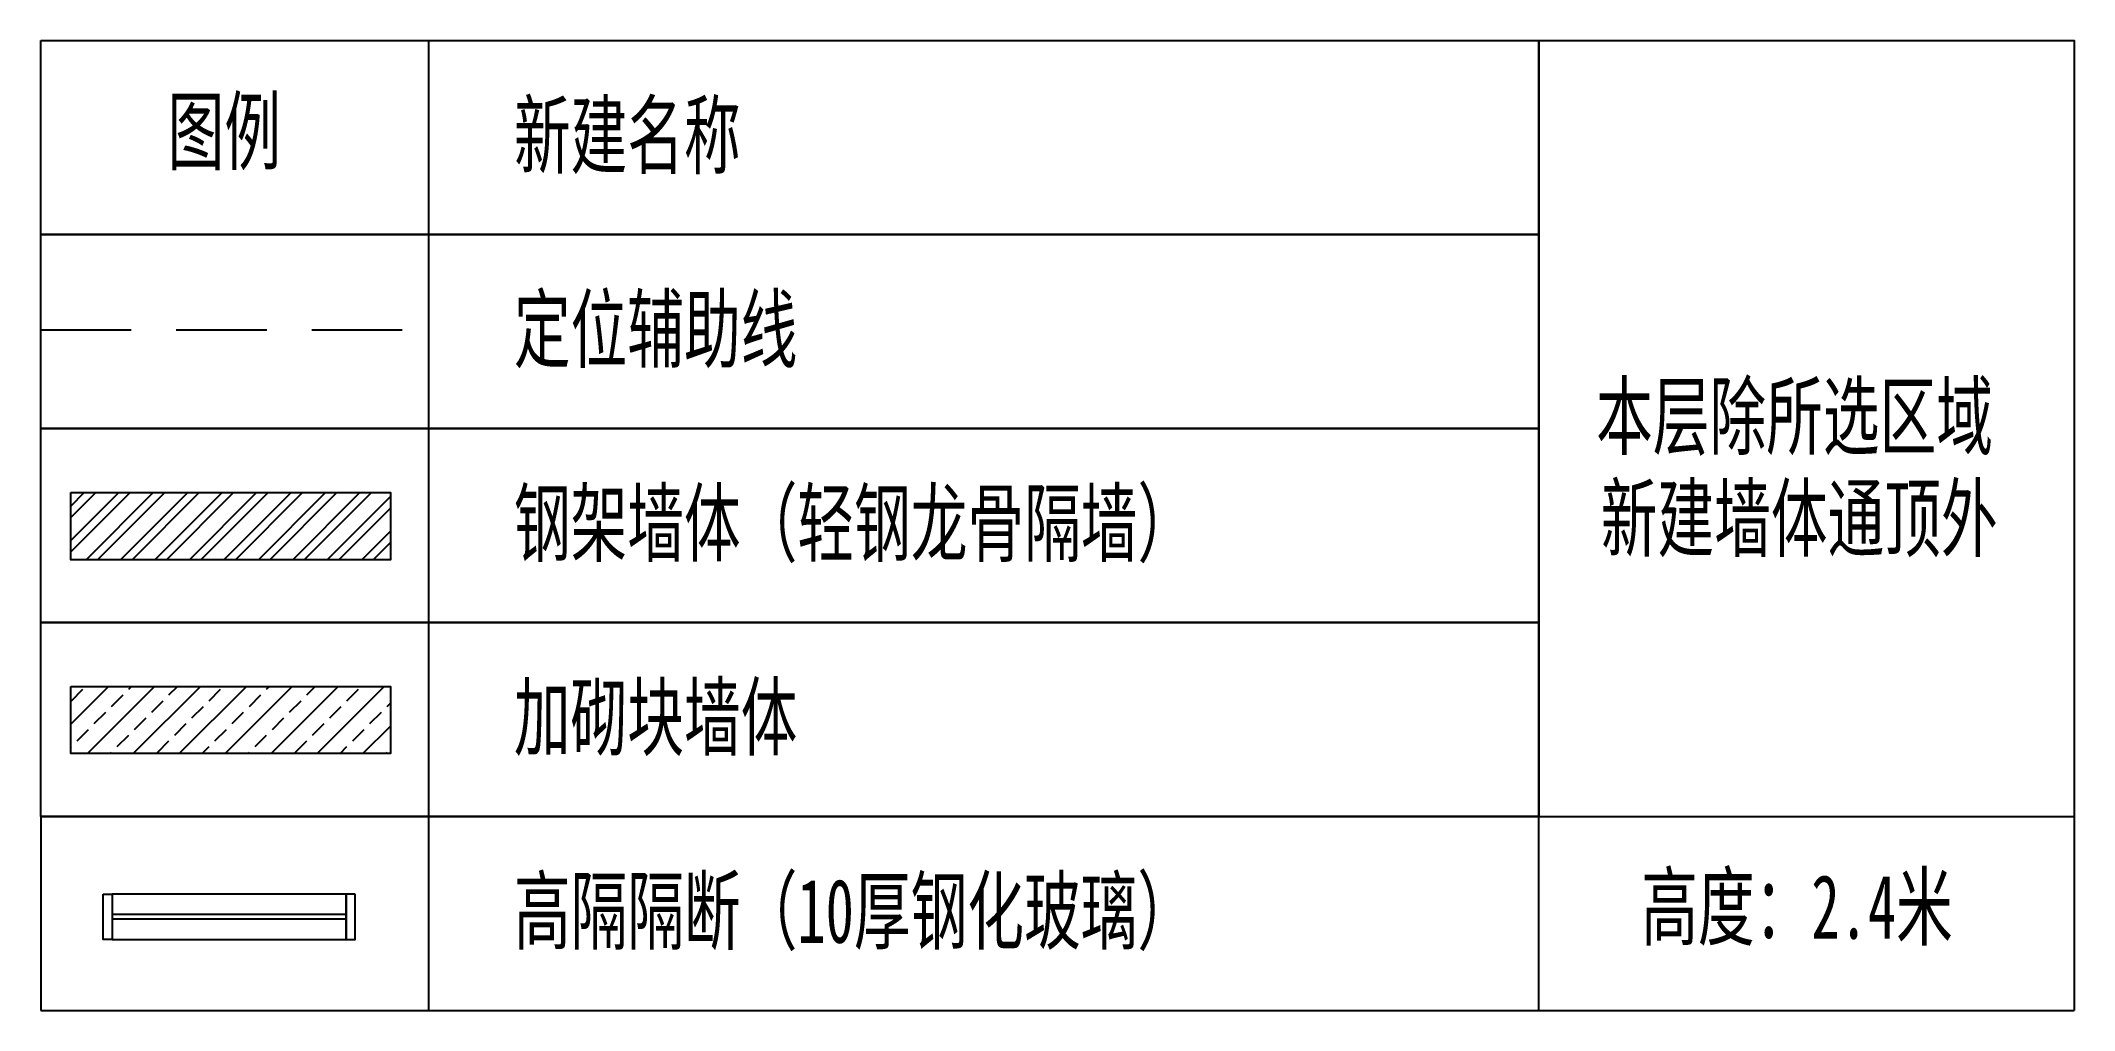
# Model space of a CAD drawing. Header units: millimetres. Extents: x 0 to 56.2, y 0 to 26.8.
import ezdxf

# ---------------------------------------------------------------- set-up
doc = ezdxf.new("R2010")
doc.units = ezdxf.units.MM
doc.header["$LTSCALE"] = 10
doc.linetypes.add('( Dashed )', pattern=[0.75, 0.5, -0.25])
for name, color, linetype in [('0-新建墙体', 6, 'Continuous'), ('A-新隔墙', 4, 'Continuous'), ('C—图框—标题块', 11, 'Continuous'), ('FF-FURN', 51, 'Continuous'), ('IEM-NOTES-CHINESE', 33, 'Continuous'), ('P-门套', 3, 'Continuous'), ('WALL', 6, 'Continuous')]:
    doc.layers.add(name, color=color, linetype=linetype)
doc.styles.add('宋体', font='SimSun.ttf', dxfattribs={"height": 2.5})

# ---------------------------------------------------------------- blocks, each defined once
blk = doc.blocks.new('*U2')
at = {"layer": 'A-新隔墙'}
for p, q in [((-20, 5), (-537.7, 5)), ((-20, -5), (-537.7, -5))]:
    blk.add_line(p, q, dxfattribs=at)
at = {"layer": 'A-新隔墙', "color": 251}
blk.add_lwpolyline([(-20, 50), (-537.7, 50), (-537.7, -50), (-20, -50)], close=True, dxfattribs=at)
at = {"layer": 'P-门套'}
for points in [[(-557.7, 50), (-537.7, 50), (-537.7, -50), (-557.7, -50)], [(0, 50), (-20, 50), (-20, -50), (0, -50)]]:
    blk.add_lwpolyline(points, close=True, dxfattribs=at)

msp = doc.modelspace()

# ---------------------------------------------------------------- hatches: boundary and pattern name
at = {"layer": 'WALL', "linetype": 'ByBlock', "ltscale": 0.005}
h = msp.add_hatch(dxfattribs=at)
h.set_pattern_fill('ANSI32', color=251, scale=0.070732)
h.set_pattern_definition([(45, (-6708.3344, 5499.45506), (-0.476391636, 0.476391636), []), (45, (-6708.0168, 5499.45506), (-0.476391636, 0.476391636), [])])
h.paths.add_polyline_path([(0.833, 14.323), (9.67, 14.323), (9.67, 12.466), (0.833, 12.466)])
h = msp.add_hatch(dxfattribs=at)
h.set_pattern_fill('ANSI33', color=251, scale=0.141463)
h.set_pattern_definition([(45, (-6708.3344, 5499.4551), (-0.63518885, 0.63518885), []), (45, (-6707.6992, 5499.4551), (-0.63518885, 0.63518885), [0.44914634, -0.22457317])])
h.paths.add_polyline_path([(0.833, 8.959), (9.67, 8.959), (9.67, 7.102), (0.833, 7.102)])

# ---------------------------------------------------------------- linework, layer by layer
at = {"layer": '0-新建墙体', "color": 152, "true_color": 0x2776bb}
for points in [[(0.833, 14.323), (9.67, 14.323), (9.67, 12.466), (0.833, 12.466)], [(0.833, 8.959), (9.67, 8.959), (9.67, 7.102), (0.833, 7.102)]]:
    msp.add_lwpolyline(points, close=True, dxfattribs=at)
at = {"layer": 'C—图框—标题块', "color": 4}
for p, q in [((10.728, 26.824), (10.728, 21.459)), ((10.728, 26.824), (10.728, 0)), ((10.728, 21.459), (10.728, 16.094)), ((10.728, 16.094), (10.728, 10.73))]:
    msp.add_line(p, q, dxfattribs=at)
for points in [[(0, 26.824), (41.425, 26.824), (41.425, 21.459), (0, 21.459)], [(0, 21.459), (41.425, 21.459), (41.425, 16.094), (0, 16.094)], [(0, 16.094), (41.425, 16.094), (41.425, 10.73), (0, 10.73)], [(0, 10.73), (41.425, 10.73), (41.425, 5.365), (0, 5.365)]]:
    msp.add_lwpolyline(points, close=True, dxfattribs=at)
for points in [[(41.425, 0), (41.425, 26.824), (56.236, 26.824), (56.236, 5.365)], [(0, 5.365), (41.425, 5.365)], [(0, 5.365), (0, 0)], [(41.425, 5.365), (56.236, 5.365)], [(56.236, 5.365), (56.236, 0)], [(0, 0), (56.236, 0)]]:
    msp.add_lwpolyline(points, dxfattribs=at)
at = {"layer": 'FF-FURN', "color": 5, "linetype": '( Dashed )', "ltscale": 0.5}
msp.add_line((0, 18.821), (10.728, 18.821), dxfattribs=at)

# ---------------------------------------------------------------- block references
at = {"layer": '0-新建墙体', "xscale": 0.01249999820572123, "yscale": 0.01249999820572123, "zscale": 0.01249999820572123}
msp.add_blockref('*U2', (8.696, 2.585), dxfattribs=at)

# ---------------------------------------------------------------- texts
at = {"layer": 'IEM-NOTES-CHINESE', "color": 50, "style": '宋体', "width": 0.65}
for s, height, p in [('图例', 1.7683, (3.511, 23.434)), ('新建名称', 1.7683, (13.086, 23.326)), ('定位辅助线', 1.7683, (13.086, 17.961)), ('本层除所选区域', 1.7683, (43.011, 15.553)), ('钢架墙体（轻钢龙骨隔墙）', 1.76829, (13.086, 12.596)), ('新建墙体通顶外', 1.7683, (43.142, 12.728)), ('加砌块墙体', 1.7683, (13.086, 7.231)), ('高度：2.4米', 1.7683, (44.259, 1.981)), ('高隔隔断（10厚钢化玻璃）', 1.76829, (13.086, 1.867))]:
    msp.add_text(s, height=height, dxfattribs=at).set_placement(p)

doc.saveas('drawing.dxf')
